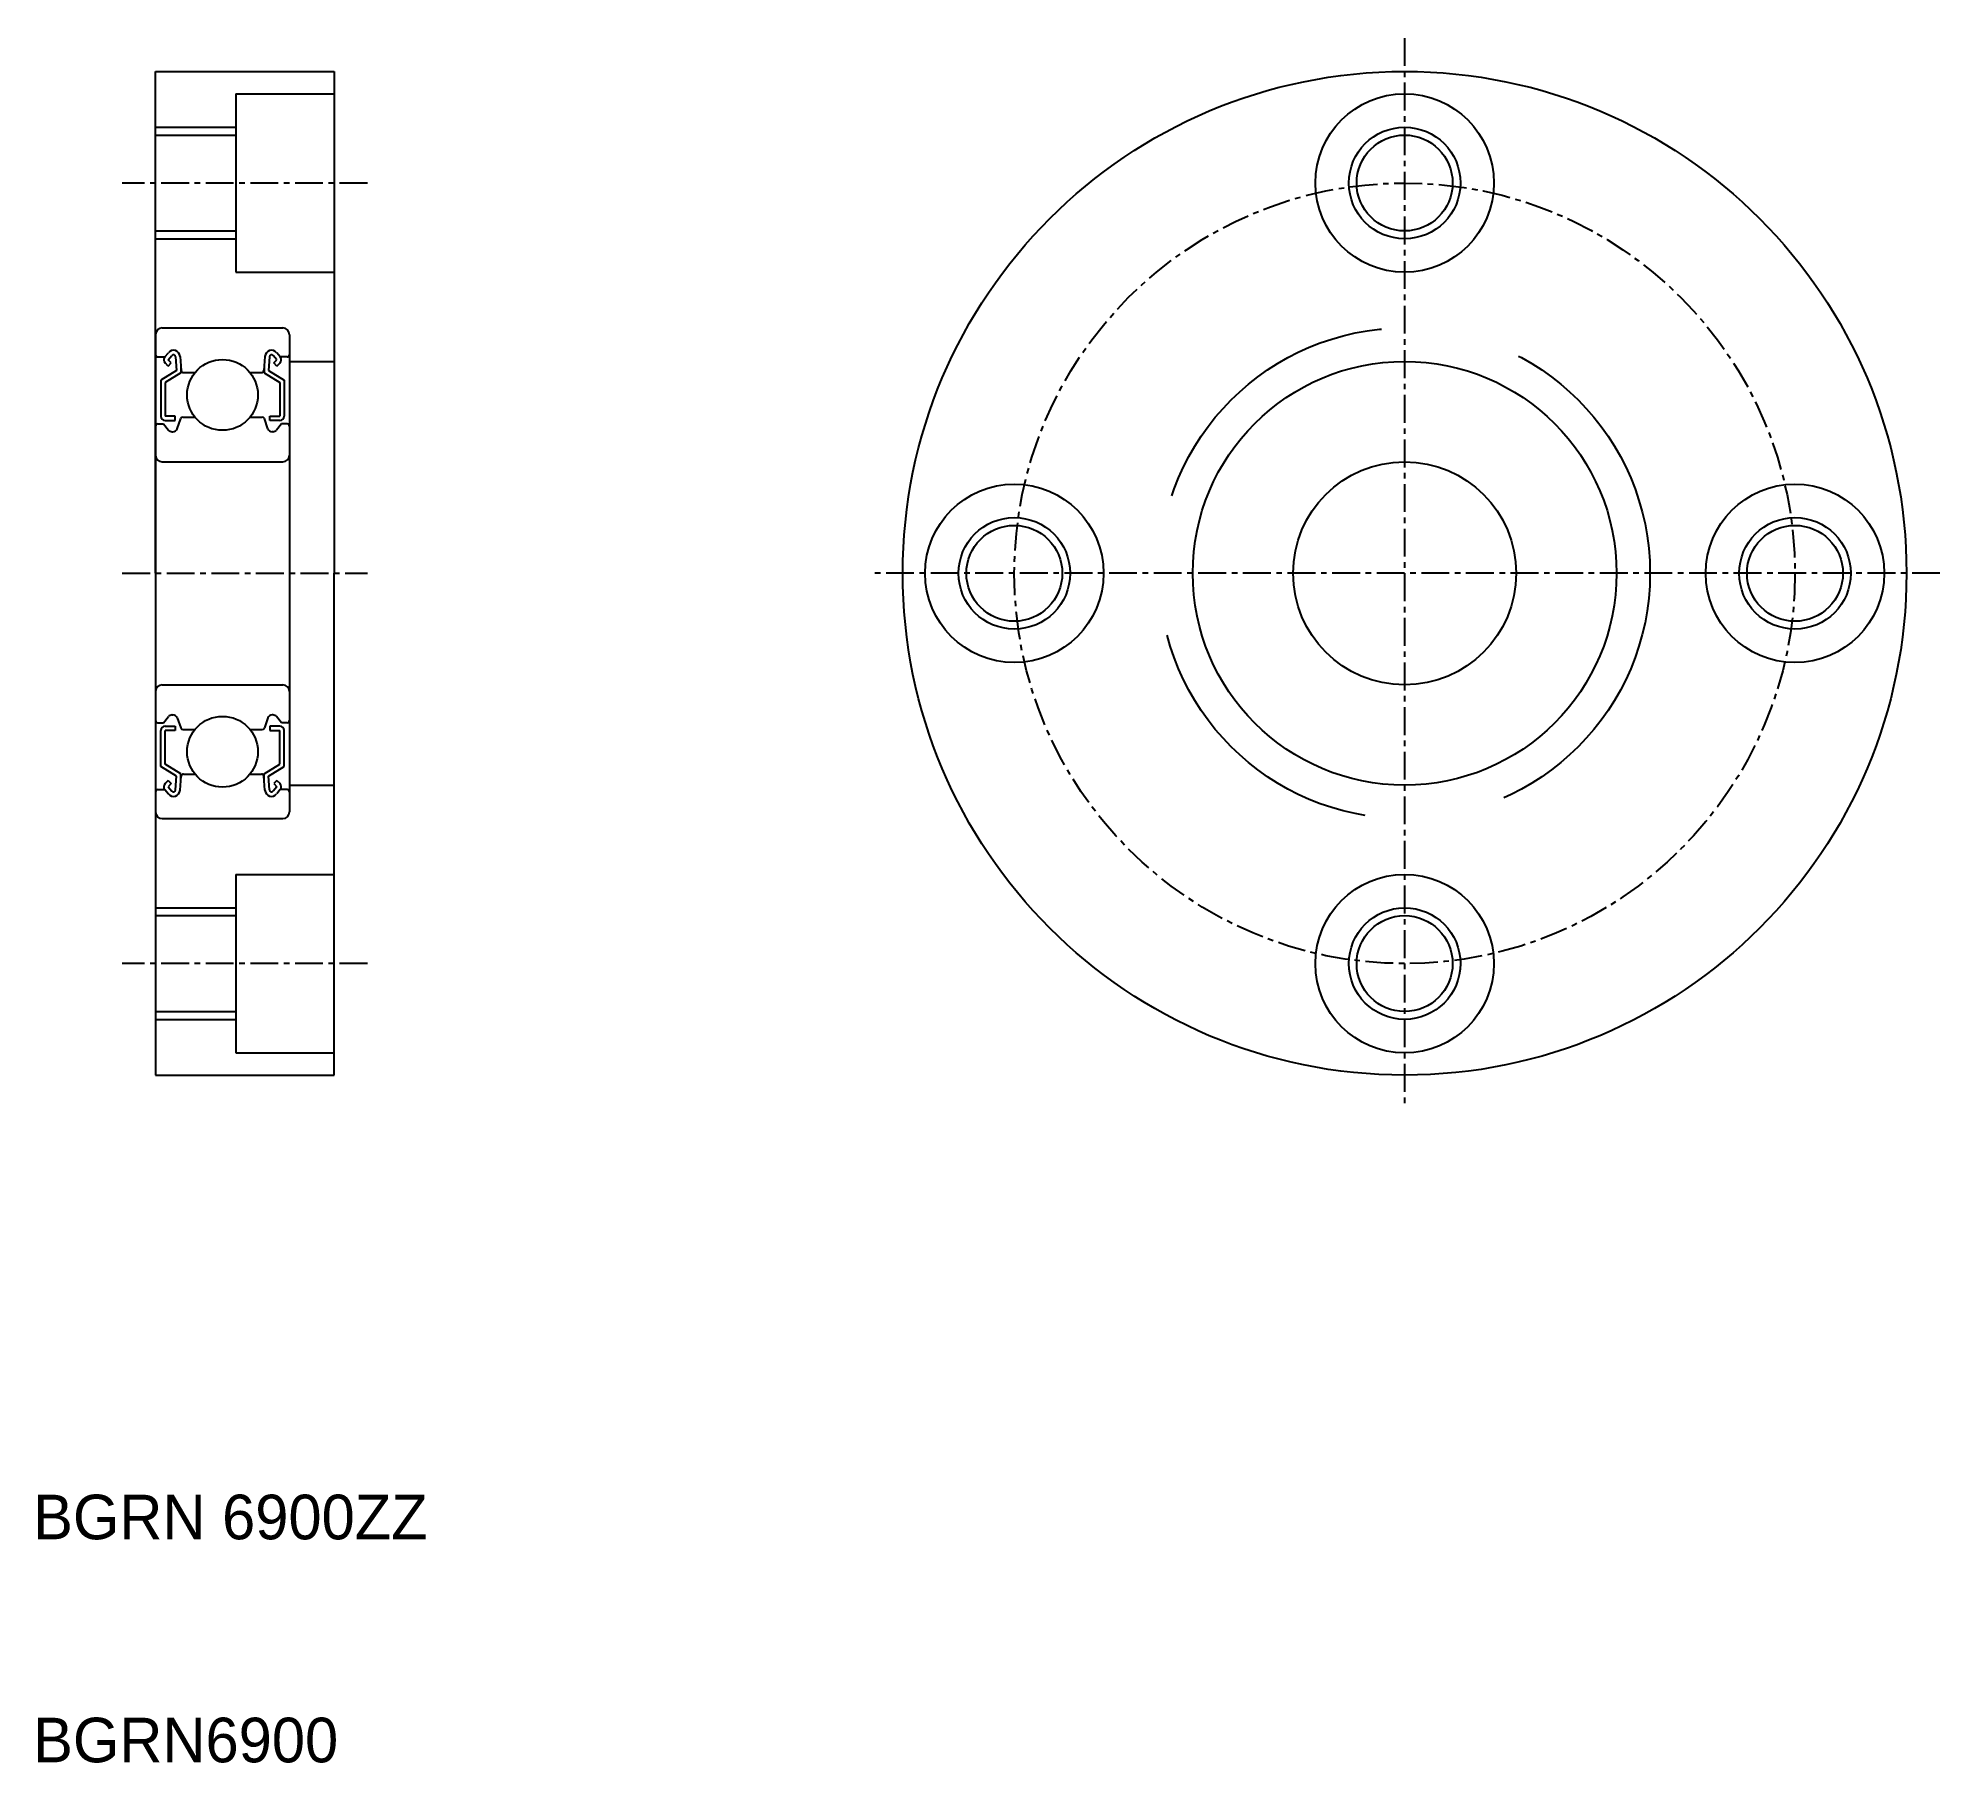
# Model space of a CAD drawing. Extents: x 128.4 to 213.6, y 74.5 to 151.9.
import ezdxf

# ---------------------------------------------------------------- set-up
doc = ezdxf.new("R2010")
doc.units = 0
doc.linetypes.add('CENTER', pattern=[2, 1.25, -0.25, 0.25, -0.25])
doc.linetypes.add('DASHED', pattern=[19.05, 12.7, -6.35])
doc.layers.get('0').update_dxf_attribs({"linetype": 'CONTINUOUS'})
doc.layers.add('CENTER', color=1, linetype='CENTER')

msp = doc.modelspace()

# ---------------------------------------------------------------- linework, layer by layer
for p, q in [((133.624, 127.855), (133.624, 150.355)), ((133.624, 150.355), (141.624, 150.355)), ((141.624, 150.355), (141.624, 127.855)), ((137.224, 149.355), (137.224, 141.355)), ((137.224, 149.355), (141.624, 149.355)), ((133.624, 147.505), (137.224, 147.505)), ((133.624, 143.205), (137.224, 143.205)), ((137.224, 141.355), (141.624, 141.355)), ((133.624, 138.555), (133.624, 117.155)), ((133.924, 138.855), (139.324, 138.855)), ((139.624, 138.555), (139.624, 117.155)), ((133.724, 137.555), (134.034, 137.555)), ((134.034, 137.555), (134.196, 137.748)), ((134.187, 137.426), (134.35, 137.62)), ((134.329, 137.285), (134.187, 137.426)), ((134.523, 137.565), (134.556, 136.953)), ((134.722, 137.583), (134.777, 136.946)), ((138.526, 137.583), (138.471, 136.946)), ((138.725, 137.565), (138.692, 136.953)), ((139.061, 137.426), (138.898, 137.62)), ((138.919, 137.285), (139.061, 137.426)), ((139.214, 137.555), (139.052, 137.748)), ((139.524, 137.555), (139.214, 137.555)), ((134.556, 136.953), (133.856, 136.516)), ((133.856, 136.516), (133.856, 134.905)), ((134.187, 137.144), (134.046, 137.285)), ((134.756, 136.842), (134.056, 136.405)), ((134.187, 137.144), (134.329, 137.285)), ((134.756, 137.189), (134.756, 136.842)), ((134.877, 136.855), (135.391, 136.855)), ((137.857, 136.855), (138.371, 136.855)), ((138.492, 137.189), (138.492, 136.842)), ((138.492, 136.842), (139.192, 136.405)), ((138.692, 136.953), (139.392, 136.516)), ((139.061, 137.144), (138.919, 137.285)), ((139.061, 137.144), (139.202, 137.285)), ((139.392, 136.516), (139.392, 134.905)), ((134.056, 136.405), (134.056, 134.905)), ((139.192, 136.405), (139.192, 134.905)), ((134.506, 134.905), (134.056, 134.905)), ((134.506, 134.705), (134.506, 134.905)), ((134.585, 134.337), (134.749, 134.789)), ((134.843, 134.855), (135.391, 134.855)), ((137.857, 134.855), (138.405, 134.855)), ((138.663, 134.337), (138.499, 134.789)), ((138.742, 134.905), (139.192, 134.905)), ((138.742, 134.705), (138.742, 134.905)), ((133.724, 134.555), (133.974, 134.555)), ((133.974, 134.555), (134.208, 134.276)), ((134.056, 134.705), (134.506, 134.705)), ((134.361, 134.205), (134.397, 134.205)), ((139.192, 134.705), (138.742, 134.705)), ((138.887, 134.205), (138.851, 134.205)), ((139.274, 134.555), (139.04, 134.276)), ((139.524, 134.555), (139.274, 134.555)), ((133.924, 132.855), (139.324, 132.855)), ((133.624, 127.855), (133.624, 105.355)), ((141.624, 105.355), (141.624, 127.855)), ((133.924, 122.855), (139.324, 122.855)), ((133.724, 121.155), (133.974, 121.155)), ((133.974, 121.155), (134.208, 121.434)), ((134.361, 121.505), (134.397, 121.505)), ((134.585, 121.373), (134.749, 120.921)), ((138.663, 121.373), (138.499, 120.921)), ((138.887, 121.505), (138.851, 121.505)), ((139.274, 121.155), (139.04, 121.434)), ((139.524, 121.155), (139.274, 121.155)), ((133.856, 119.194), (133.856, 120.805)), ((134.056, 121.005), (134.506, 121.005)), ((134.056, 119.305), (134.056, 120.805)), ((134.506, 120.805), (134.056, 120.805)), ((134.506, 121.005), (134.506, 120.805)), ((134.843, 120.855), (135.391, 120.855)), ((137.857, 120.855), (138.405, 120.855)), ((139.192, 121.005), (138.742, 121.005)), ((138.742, 121.005), (138.742, 120.805)), ((138.742, 120.805), (139.192, 120.805)), ((139.192, 119.305), (139.192, 120.805)), ((139.392, 119.194), (139.392, 120.805)), ((134.556, 118.757), (133.856, 119.194)), ((134.187, 118.566), (134.046, 118.425)), ((134.756, 118.868), (134.056, 119.305)), ((134.187, 118.566), (134.329, 118.425)), ((134.406, 119.087), (134.406, 119.087)), ((134.523, 118.145), (134.556, 118.757)), ((134.581, 118.978), (134.581, 118.978)), ((134.722, 118.127), (134.777, 118.764)), ((134.756, 118.521), (134.756, 118.868)), ((134.877, 118.855), (135.391, 118.855)), ((137.857, 118.855), (138.371, 118.855)), ((138.526, 118.127), (138.471, 118.764)), ((138.492, 118.868), (139.192, 119.305)), ((138.492, 118.521), (138.492, 118.868)), ((138.692, 118.757), (139.392, 119.194)), ((138.725, 118.145), (138.692, 118.757)), ((139.061, 118.566), (138.919, 118.425)), ((139.061, 118.566), (139.202, 118.425)), ((133.724, 118.155), (134.034, 118.155)), ((134.034, 118.155), (134.196, 117.962)), ((134.329, 118.425), (134.187, 118.284)), ((134.187, 118.284), (134.35, 118.09)), ((139.061, 118.284), (138.898, 118.09)), ((138.919, 118.425), (139.061, 118.284)), ((139.214, 118.155), (139.052, 117.962)), ((139.524, 118.155), (139.214, 118.155)), ((133.924, 116.855), (139.324, 116.855)), ((137.224, 114.355), (137.224, 106.355)), ((137.224, 114.355), (141.624, 114.355)), ((133.624, 112.505), (137.224, 112.505)), ((133.624, 108.205), (137.224, 108.205)), ((137.224, 106.355), (141.624, 106.355)), ((133.624, 105.355), (141.624, 105.355))]:
    msp.add_line(p, q)
at = {"color": 3}
for p, q in [((133.624, 147.855), (137.224, 147.855)), ((133.624, 142.855), (137.224, 142.855)), ((133.624, 112.855), (137.224, 112.855)), ((133.624, 107.855), (137.224, 107.855))]:
    msp.add_line(p, q, dxfattribs=at)
at = {"color": 7, "linetype": 'CONTINUOUS'}
for p, q in [((139.624, 137.355), (141.624, 137.355)), ((139.624, 118.355), (141.624, 118.355))]:
    msp.add_line(p, q, dxfattribs=at)
for centre, radius in [((189.624, 127.855), 22.5), ((189.624, 145.355), 4), ((189.624, 145.355), 2.15), ((136.624, 135.855), 1.587), ((189.624, 127.855), 9.5), ((189.624, 127.855), 5), ((172.124, 127.855), 4), ((207.124, 127.855), 4), ((172.124, 127.855), 2.15), ((207.124, 127.855), 2.15), ((136.624, 119.855), 1.587), ((189.624, 110.355), 4), ((189.624, 110.355), 2.15)]:
    msp.add_circle(centre, radius)
at = {"color": 3}
for centre in [(189.624, 145.355), (172.124, 127.855), (207.124, 127.855), (189.624, 110.355)]:
    msp.add_circle(centre, 2.5, dxfattribs=at)
at = {"color": 3, "linetype": 'DASHED'}
msp.add_circle((189.624, 127.855), 11, dxfattribs=at)
for centre, radius, start, end in [((133.924, 138.555), 0.3, 90, 180), ((139.324, 138.555), 0.3, 0, 90), ((133.724, 137.655), 0.1, 180.00005, 270.00003), ((134.187, 137.426), 0.2, 139.86482, 225.00006), ((134.425, 137.557), 0.298, 5.00049, 140.17136), ((134.425, 137.557), 0.0983, 4.66455, 139.97394), ((138.823, 137.557), 0.298, 39.82861, 174.99974), ((138.823, 137.557), 0.0983, 40.02637, 175.33574), ((139.061, 137.426), 0.2, 314.99673, 40.13525), ((139.524, 137.655), 0.1, 269.99948, 359.99126), ((134.877, 136.955), 0.1, 185.14438, 270.00003), ((138.371, 136.955), 0.1, 269.99948, 354.85568), ((134.056, 134.905), 0.2, 180.00005, 270.00003), ((134.843, 134.755), 0.1, 89.99951, 160.11572), ((138.405, 134.755), 0.1, 19.88452, 90.00024), ((139.192, 134.905), 0.2, 269.99976, 359.99563), ((133.724, 134.455), 0.1, 89.99951, 180.00005), ((134.361, 134.405), 0.2, 220.13838, 270.00003), ((134.397, 134.405), 0.2, 270.00003, 340.11166), ((138.851, 134.405), 0.2, 199.88831, 269.99976), ((138.887, 134.405), 0.2, 269.99976, 319.86147), ((139.524, 134.455), 0.1, 359.99126, 90.00024), ((133.924, 133.155), 0.3, 180, 270), ((139.324, 133.155), 0.3, 270, 360), ((133.924, 122.555), 0.3, 90, 180), ((139.324, 122.555), 0.3, 0, 90), ((133.724, 121.255), 0.1, 179.99995, 270.00049), ((134.361, 121.305), 0.2, 89.99997, 139.86162), ((134.397, 121.305), 0.2, 19.88834, 89.99997), ((138.851, 121.305), 0.2, 90.00024, 160.11169), ((138.887, 121.305), 0.2, 40.13853, 90.00024), ((139.524, 121.255), 0.1, 269.99976, 0.00874), ((134.056, 120.805), 0.2, 89.99997, 179.99995), ((134.843, 120.955), 0.1, 199.88428, 270.00049), ((138.405, 120.955), 0.1, 269.99976, 340.11548), ((139.192, 120.805), 0.2, 0.00437, 90.00024), ((134.877, 118.755), 0.1, 89.99997, 174.85562), ((138.371, 118.755), 0.1, 5.14432, 90.00052), ((133.724, 118.055), 0.1, 89.99997, 179.99995), ((134.187, 118.284), 0.2, 134.99994, 220.13518), ((134.425, 118.153), 0.298, 219.82864, 354.99951), ((134.425, 118.153), 0.0983, 220.02606, 355.33545), ((138.823, 118.153), 0.298, 185.00026, 320.17139), ((138.823, 118.153), 0.0983, 184.66426, 319.97363), ((139.061, 118.284), 0.2, 319.86475, 45.00327), ((139.524, 118.055), 0.1, 0.00874, 90.00052), ((133.924, 117.155), 0.3, 180, 270), ((139.324, 117.155), 0.3, 270, 0)]:
    msp.add_arc(centre, radius, start, end)
at = {"layer": 'CENTER', "color": 1, "linetype": 'CENTER'}
for p, q in [((189.624, 151.855), (189.624, 103.855)), ((143.124, 145.355), (132.124, 145.355)), ((132.124, 127.855), (143.124, 127.855)), ((213.624, 127.855), (165.624, 127.855)), ((143.124, 110.355), (132.124, 110.355))]:
    msp.add_line(p, q, dxfattribs=at)
msp.add_circle((189.624, 127.855), 17.5, dxfattribs=at)

# ---------------------------------------------------------------- texts
for s, p in [('BGRN 6900ZZ', (128.134, 84.543)), ('BGRN6900', (128.134, 74.543))]:
    msp.add_text(s, height=2).set_placement(p)

doc.saveas('drawing.dxf')
